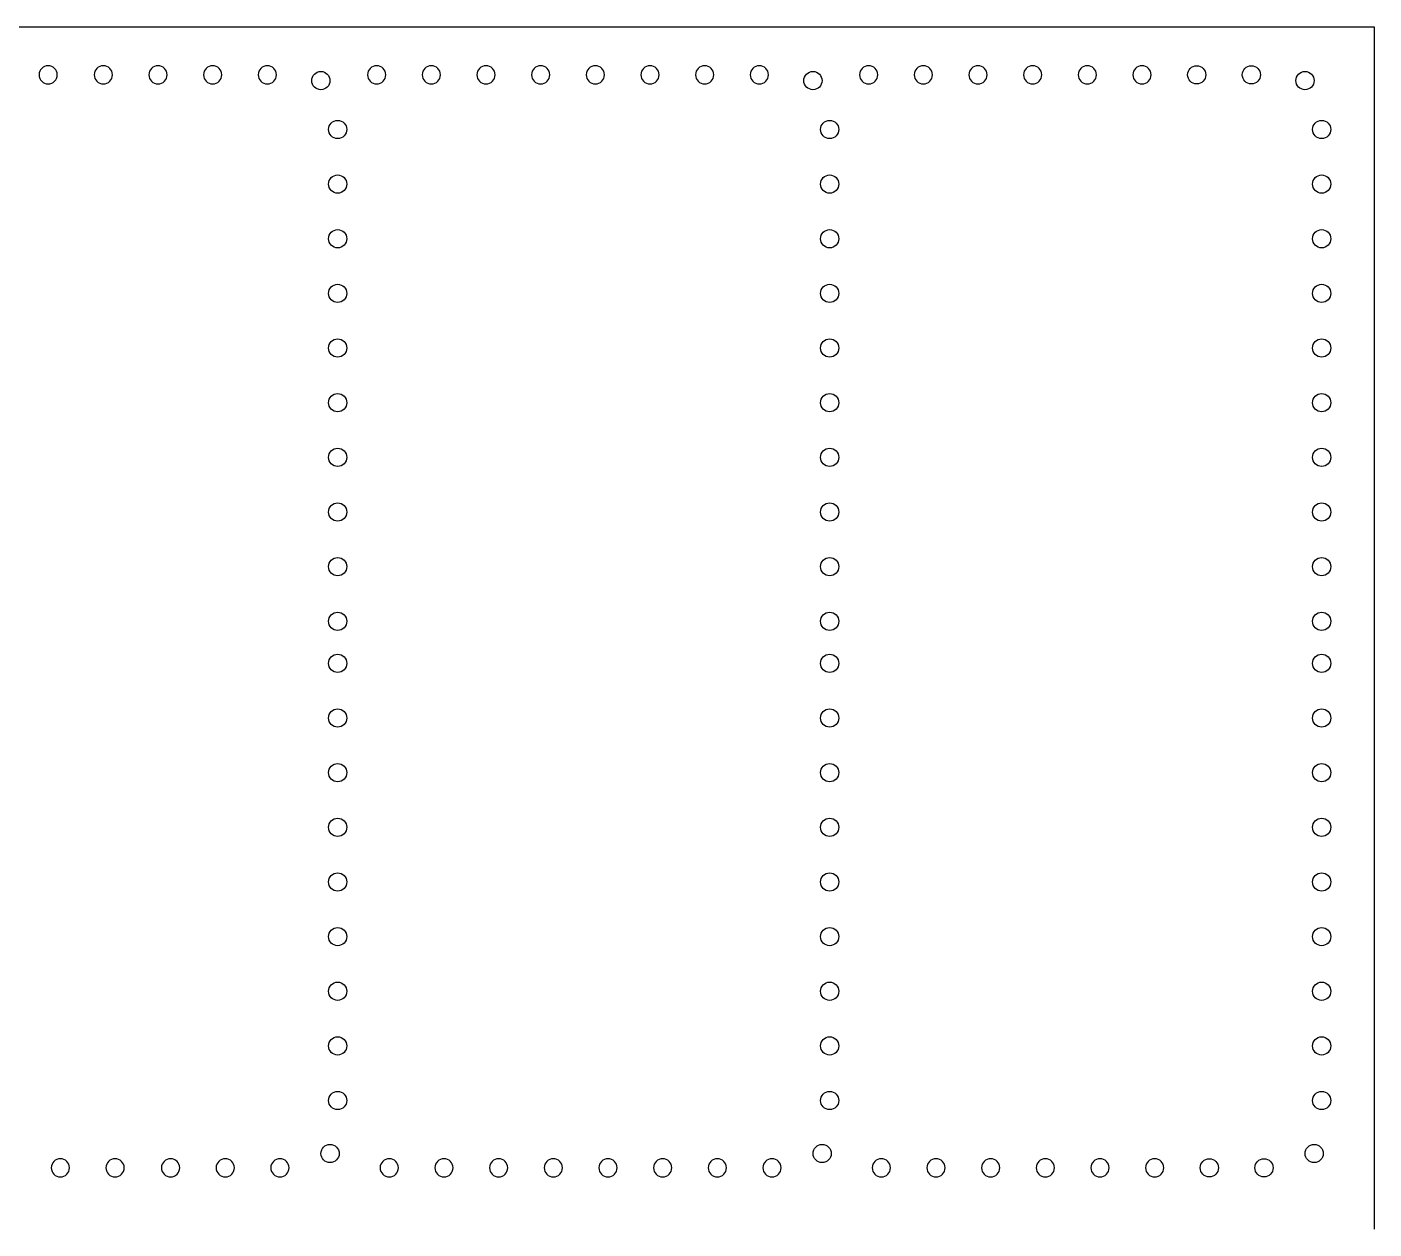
# Model space of a CAD drawing. Extents: x 112 to 502, y 72 to 270.
# Drawn here: x 428.1 to 502, y 204 to 270 of the extents above; entities that cross this region are included whole.
import ezdxf

# ---------------------------------------------------------------- set-up
doc = ezdxf.new("R2010")
doc.units = 0
doc.layers.add('braccio', color=7, linetype='CONTINUOUS')

msp = doc.modelspace()

# ---------------------------------------------------------------- linework, layer by layer
at = {"layer": 'braccio', "color": 5}
for p, q in [((112.035703, 270.033124), (502.035713, 270.033124)), ((502.035713, 270.033124), (502.035713, 204.033126))]:
    msp.add_line(p, q, dxfattribs=at)
at = {"layer": 'braccio', "color": 1}
for p, q in [((429.770088, 267.405107), (429.770088, 267.405107)), ((432.795567, 267.404754), (432.795567, 267.404754)), ((435.796097, 267.405107), (435.796097, 267.405107)), ((438.796458, 267.405107), (438.796458, 267.405107)), ((441.796763, 267.404754), (441.796763, 267.404754)), ((443.736137, 267.08796), (443.736137, 267.08796)), ((447.797795, 267.404754), (447.797795, 267.404754)), ((450.798128, 267.404754), (450.798128, 267.404754)), ((453.798658, 267.405107), (453.798658, 267.405107)), ((456.799019, 267.405107), (456.799019, 267.405107)), ((459.799323, 267.404754), (459.799323, 267.404754)), ((462.799853, 267.404754), (462.799853, 267.404754)), ((465.800355, 267.404754), (465.800355, 267.404754)), ((468.800716, 267.404754), (468.800716, 267.404754)), ((470.740091, 267.08796), (470.740091, 267.08796)), ((474.801551, 267.405107), (474.801551, 267.405107)), ((477.80194, 267.405107), (477.80194, 267.405107)), ((480.802244, 267.404754), (480.802244, 267.404754)), ((483.802746, 267.404754), (483.802746, 267.404754)), ((486.803277, 267.404754), (486.803277, 267.404754)), ((489.803609, 267.404754), (489.803609, 267.404754)), ((491.803972, 267.405107), (491.803972, 267.405107)), ((494.804333, 267.405107), (494.804333, 267.405107)), ((497.743875, 267.08796), (497.743875, 267.08796)), ((444.655617, 264.404591), (444.655617, 264.404591)), ((471.659571, 264.404591), (471.659571, 264.404591)), ((498.663355, 264.404591), (498.663355, 264.404591)), ((444.655617, 261.404075), (444.655617, 261.404075)), ((471.659571, 261.404075), (471.659571, 261.404075)), ((498.663355, 261.404075), (498.663355, 261.404075)), ((444.655617, 258.403736), (444.655617, 258.403736)), ((471.659571, 258.403736), (471.659571, 258.403736)), ((498.663355, 258.403736), (498.663355, 258.403736)), ((444.655617, 255.403254), (444.655617, 255.403254)), ((471.659571, 255.403254), (471.659571, 255.403254)), ((498.663355, 255.403254), (498.663355, 255.403254)), ((444.655617, 252.402916), (444.655617, 252.402916)), ((471.659571, 252.402916), (471.659571, 252.402916)), ((498.663355, 252.402916), (498.663355, 252.402916)), ((444.655617, 249.4024), (444.655617, 249.4024)), ((471.659571, 249.4024), (471.659571, 249.4024)), ((498.663355, 249.4024), (498.663355, 249.4024)), ((444.655617, 246.402059), (444.655617, 246.402059)), ((471.659571, 246.402059), (471.659571, 246.402059)), ((498.663355, 246.402059), (498.663355, 246.402059)), ((444.655617, 243.401579), (444.655617, 243.401579)), ((471.659571, 243.401579), (471.659571, 243.401579)), ((498.663355, 243.401579), (498.663355, 243.401579)), ((444.655617, 240.401241), (444.655617, 240.401241)), ((471.659571, 240.401241), (471.659571, 240.401241)), ((498.663355, 240.401241), (498.663355, 240.401241)), ((444.655617, 237.400725), (444.655617, 237.400725)), ((471.659571, 237.400725), (471.659571, 237.400725)), ((498.663355, 237.400725), (498.663355, 237.400725)), ((444.655617, 235.0925), (444.655617, 235.0925)), ((471.659571, 235.0925), (471.659571, 235.0925)), ((498.663355, 235.0925), (498.663355, 235.0925)), ((444.655617, 232.091843), (444.655617, 232.091843)), ((471.659571, 232.091843), (471.659571, 232.091843)), ((498.663355, 232.091843), (498.663355, 232.091843)), ((444.655617, 229.091504), (444.655617, 229.091504)), ((471.659571, 229.091504), (471.659571, 229.091504)), ((498.663355, 229.091504), (498.663355, 229.091504)), ((444.655617, 226.091163), (444.655617, 226.091163)), ((471.659571, 226.091163), (471.659571, 226.091163)), ((498.663355, 226.091163), (498.663355, 226.091163)), ((444.655617, 223.090825), (444.655617, 223.090825)), ((471.659571, 223.090825), (471.659571, 223.090825)), ((498.663355, 223.090825), (498.663355, 223.090825)), ((444.655617, 220.090168), (444.655617, 220.090168)), ((471.659571, 220.090168), (471.659571, 220.090168)), ((498.663355, 220.090168), (498.663355, 220.090168)), ((444.655617, 217.089826), (444.655617, 217.089826)), ((471.659571, 217.089826), (471.659571, 217.089826)), ((498.663355, 217.089826), (498.663355, 217.089826)), ((444.655617, 214.089488), (444.655617, 214.089488)), ((471.659571, 214.089488), (471.659571, 214.089488)), ((498.663355, 214.089488), (498.663355, 214.089488)), ((444.655617, 211.089147), (444.655617, 211.089147)), ((471.659571, 211.089147), (471.659571, 211.089147)), ((498.663355, 211.089147), (498.663355, 211.089147)), ((444.242924, 208.179755), (444.242924, 208.179755)), ((471.246877, 208.179755), (471.246877, 208.179755)), ((498.250633, 208.179755), (498.250633, 208.179755)), ((430.442539, 207.396693), (430.442539, 207.396693)), ((433.442844, 207.39634), (433.442844, 207.39634)), ((436.488417, 207.396693), (436.488417, 207.396693)), ((439.488806, 207.396693), (439.488806, 207.396693)), ((442.48911, 207.39634), (442.48911, 207.39634)), ((448.490001, 207.396693), (448.490001, 207.396693)), ((451.490278, 207.39634), (451.490278, 207.39634)), ((454.490808, 207.396693), (454.490808, 207.396693)), ((457.491169, 207.396693), (457.491169, 207.396693)), ((460.491473, 207.39634), (460.491473, 207.39634)), ((463.492003, 207.39634), (463.492003, 207.39634)), ((466.492505, 207.39634), (466.492505, 207.39634)), ((469.492866, 207.39634), (469.492866, 207.39634)), ((475.493701, 207.396693), (475.493701, 207.396693)), ((478.49409, 207.396693), (478.49409, 207.396693)), ((481.494394, 207.39634), (481.494394, 207.39634)), ((484.494896, 207.39634), (484.494896, 207.39634)), ((487.495427, 207.39634), (487.495427, 207.39634)), ((490.495759, 207.39634), (490.495759, 207.39634)), ((492.496122, 207.39634), (492.496122, 207.39634)), ((495.496427, 207.39634), (495.496427, 207.39634))]:
    msp.add_line(p, q, dxfattribs=at)
for points in [[(429.270188, 267.904993), (428.99361, 267.904993), (428.769949, 267.681332), (428.769949, 267.405107)], [(429.770088, 267.405107), (429.770088, 267.681332), (429.54606, 267.904993), (429.270188, 267.904993)], [(432.295695, 267.904993), (432.019117, 267.904993), (431.795456, 267.680979), (431.795456, 267.404754)], [(432.795567, 267.404754), (432.795567, 267.680979), (432.571567, 267.904993), (432.295695, 267.904993)], [(435.296197, 267.904993), (435.019619, 267.904993), (434.795958, 267.681332), (434.795958, 267.405107)], [(435.796097, 267.405107), (435.796097, 267.681332), (435.572069, 267.904993), (435.296197, 267.904993)], [(438.296586, 267.904993), (438.020347, 267.904993), (437.796347, 267.681332), (437.796347, 267.405107)], [(438.796458, 267.405107), (438.796458, 267.681332), (438.572797, 267.904993), (438.296586, 267.904993)], [(441.296891, 267.904993), (441.020652, 267.904993), (440.796652, 267.680979), (440.796652, 267.404754)], [(441.796763, 267.404754), (441.796763, 267.680979), (441.573102, 267.904993), (441.296891, 267.904993)], [(447.297556, 267.904993), (447.021345, 267.904993), (446.797684, 267.680979), (446.797684, 267.404754)], [(447.797795, 267.404754), (447.797795, 267.680979), (447.573795, 267.904993), (447.297556, 267.904993)], [(450.298256, 267.904993), (450.021678, 267.904993), (449.798017, 267.680979), (449.798017, 267.404754)], [(450.798128, 267.404754), (450.798128, 267.680979), (450.574128, 267.904993), (450.298256, 267.904993)], [(453.298758, 267.904993), (453.02218, 267.904993), (452.798519, 267.681332), (452.798519, 267.405107)], [(453.798658, 267.405107), (453.798658, 267.681332), (453.57463, 267.904993), (453.298758, 267.904993)], [(456.299147, 267.904993), (456.022908, 267.904993), (455.798908, 267.681332), (455.798908, 267.405107)], [(456.799019, 267.405107), (456.799019, 267.681332), (456.575358, 267.904993), (456.299147, 267.904993)], [(459.299451, 267.904993), (459.023212, 267.904993), (458.799212, 267.680979), (458.799212, 267.404754)], [(459.799323, 267.404754), (459.799323, 267.680979), (459.575662, 267.904993), (459.299451, 267.904993)], [(462.299953, 267.904993), (462.023375, 267.904993), (461.799714, 267.680979), (461.799714, 267.404754)], [(462.799853, 267.404754), (462.799853, 267.680979), (462.575825, 267.904993), (462.299953, 267.904993)], [(465.300116, 267.904993), (465.023906, 267.904993), (464.800244, 267.680979), (464.800244, 267.404754)], [(465.800355, 267.404754), (465.800355, 267.680979), (465.576356, 267.904993), (465.300116, 267.904993)], [(468.300816, 267.904993), (468.024605, 267.904993), (467.800577, 267.680979), (467.800577, 267.404754)], [(468.800716, 267.404754), (468.800716, 267.680979), (468.576688, 267.904993), (468.300816, 267.904993)], [(474.301679, 267.904993), (474.025101, 267.904993), (473.80144, 267.681332), (473.80144, 267.405107)], [(474.801551, 267.405107), (474.801551, 267.681332), (474.577551, 267.904993), (474.301679, 267.904993)], [(477.30204, 267.904993), (477.025829, 267.904993), (476.801801, 267.681332), (476.801801, 267.405107)], [(477.80194, 267.405107), (477.80194, 267.681332), (477.578279, 267.904993), (477.30204, 267.904993)], [(480.302344, 267.904993), (480.026133, 267.904993), (479.802105, 267.680979), (479.802105, 267.404754)], [(480.802244, 267.404754), (480.802244, 267.680979), (480.578583, 267.904993), (480.302344, 267.904993)], [(483.302874, 267.904993), (483.026297, 267.904993), (482.802636, 267.680979), (482.802636, 267.404754)], [(483.802746, 267.404754), (483.802746, 267.680979), (483.578747, 267.904993), (483.302874, 267.904993)], [(486.303038, 267.904993), (486.026799, 267.904993), (485.803138, 267.680979), (485.803138, 267.404754)], [(486.803277, 267.404754), (486.803277, 267.680979), (486.579249, 267.904993), (486.303038, 267.904993)], [(489.303737, 267.904993), (489.027498, 267.904993), (488.803498, 267.680979), (488.803498, 267.404754)], [(489.803609, 267.404754), (489.803609, 267.680979), (489.57961, 267.904993), (489.303737, 267.904993)], [(491.803972, 267.405107), (491.803972, 267.681332), (492.027633, 267.904993), (492.303844, 267.904993)], [(492.303844, 267.904993), (492.580083, 267.904993), (492.804083, 267.681332), (492.804083, 267.405107)], [(494.804333, 267.405107), (494.804333, 267.681332), (495.028361, 267.904993), (495.304233, 267.904993)], [(495.304233, 267.904993), (495.580811, 267.904993), (495.804472, 267.681332), (495.804472, 267.405107)], [(428.769949, 267.405107), (428.769949, 267.128882), (428.99361, 266.904868), (429.270188, 266.904868)], [(429.270188, 266.904868), (429.54606, 266.904868), (429.770088, 267.128882), (429.770088, 267.405107)], [(431.795456, 267.404754), (431.795456, 267.128882), (432.019117, 266.904868), (432.295695, 266.904868)], [(432.295695, 266.904868), (432.571567, 266.904868), (432.795567, 267.128882), (432.795567, 267.404754)], [(434.795958, 267.405107), (434.795958, 267.128882), (435.019619, 266.904868), (435.296197, 266.904868)], [(435.296197, 266.904868), (435.572069, 266.904868), (435.796097, 267.128882), (435.796097, 267.405107)], [(437.796347, 267.405107), (437.796347, 267.128882), (438.020347, 266.904868), (438.296586, 266.904868)], [(438.296586, 266.904868), (438.572797, 266.904868), (438.796458, 267.128882), (438.796458, 267.405107)], [(440.796652, 267.404754), (440.796652, 267.128882), (441.020652, 266.904868), (441.296891, 266.904868)], [(441.296891, 266.904868), (441.573102, 266.904868), (441.796763, 267.128882), (441.796763, 267.404754)], [(443.736137, 267.08796), (443.736137, 267.364185), (443.959798, 267.587846), (444.236038, 267.587846)], [(444.236038, 266.588074), (443.959798, 266.588074), (443.736137, 266.811735), (443.736137, 267.08796)], [(444.236038, 267.587846), (444.512248, 267.587846), (444.736276, 267.364185), (444.736276, 267.08796)], [(444.736276, 267.08796), (444.736276, 266.811735), (444.512248, 266.588074), (444.236038, 266.588074)], [(446.797684, 267.404754), (446.797684, 267.128882), (447.021345, 266.904868), (447.297556, 266.904868)], [(447.297556, 266.904868), (447.573795, 266.904868), (447.797795, 267.128882), (447.797795, 267.404754)], [(449.798017, 267.404754), (449.798017, 267.128882), (450.021678, 266.904868), (450.298256, 266.904868)], [(450.298256, 266.904868), (450.574128, 266.904868), (450.798128, 267.128882), (450.798128, 267.404754)], [(452.798519, 267.405107), (452.798519, 267.128882), (453.02218, 266.904868), (453.298758, 266.904868)], [(453.298758, 266.904868), (453.57463, 266.904868), (453.798658, 267.128882), (453.798658, 267.405107)], [(455.798908, 267.405107), (455.798908, 267.128882), (456.022908, 266.904868), (456.299147, 266.904868)], [(456.299147, 266.904868), (456.575358, 266.904868), (456.799019, 267.128882), (456.799019, 267.405107)], [(458.799212, 267.404754), (458.799212, 267.128882), (459.023212, 266.904868), (459.299451, 266.904868)], [(459.299451, 266.904868), (459.575662, 266.904868), (459.799323, 267.128882), (459.799323, 267.404754)], [(461.799714, 267.404754), (461.799714, 267.128882), (462.023375, 266.904868), (462.299953, 266.904868)], [(462.299953, 266.904868), (462.575825, 266.904868), (462.799853, 267.128882), (462.799853, 267.404754)], [(464.800244, 267.404754), (464.800244, 267.128882), (465.023906, 266.904868), (465.300116, 266.904868)], [(465.300116, 266.904868), (465.576356, 266.904868), (465.800355, 267.128882), (465.800355, 267.404754)], [(467.800577, 267.404754), (467.800577, 267.128882), (468.024605, 266.904868), (468.300816, 266.904868)], [(468.300816, 266.904868), (468.576688, 266.904868), (468.800716, 267.128882), (468.800716, 267.404754)], [(470.740091, 267.08796), (470.740091, 267.364185), (470.963752, 267.587846), (471.239991, 267.587846)], [(471.239991, 266.588074), (470.963752, 266.588074), (470.740091, 266.811735), (470.740091, 267.08796)], [(471.239991, 267.587846), (471.516202, 267.587846), (471.74023, 267.364185), (471.74023, 267.08796)], [(471.74023, 267.08796), (471.74023, 266.811735), (471.516202, 266.588074), (471.239991, 266.588074)], [(473.80144, 267.405107), (473.80144, 267.128882), (474.025101, 266.904868), (474.301679, 266.904868)], [(474.301679, 266.904868), (474.577551, 266.904868), (474.801551, 267.128882), (474.801551, 267.405107)], [(476.801801, 267.405107), (476.801801, 267.128882), (477.025829, 266.904868), (477.30204, 266.904868)], [(477.30204, 266.904868), (477.578279, 266.904868), (477.80194, 267.128882), (477.80194, 267.405107)], [(479.802105, 267.404754), (479.802105, 267.128882), (480.026133, 266.904868), (480.302344, 266.904868)], [(480.302344, 266.904868), (480.578583, 266.904868), (480.802244, 267.128882), (480.802244, 267.404754)], [(482.802636, 267.404754), (482.802636, 267.128882), (483.026297, 266.904868), (483.302874, 266.904868)], [(483.302874, 266.904868), (483.578747, 266.904868), (483.802746, 267.128882), (483.802746, 267.404754)], [(485.803138, 267.404754), (485.803138, 267.128882), (486.026799, 266.904868), (486.303038, 266.904868)], [(486.303038, 266.904868), (486.579249, 266.904868), (486.803277, 267.128882), (486.803277, 267.404754)], [(488.803498, 267.404754), (488.803498, 267.128882), (489.027498, 266.904868), (489.303737, 266.904868)], [(489.303737, 266.904868), (489.57961, 266.904868), (489.803609, 267.128882), (489.803609, 267.404754)], [(492.303844, 266.904868), (492.027633, 266.904868), (491.803972, 267.128882), (491.803972, 267.405107)], [(492.804083, 267.405107), (492.804083, 267.128882), (492.580083, 266.904868), (492.303844, 266.904868)], [(495.304233, 266.904868), (495.028361, 266.904868), (494.804333, 267.128882), (494.804333, 267.405107)], [(495.804472, 267.405107), (495.804472, 267.128882), (495.580811, 266.904868), (495.304233, 266.904868)], [(497.743875, 267.08796), (497.743875, 267.364185), (497.967536, 267.587846), (498.243747, 267.587846)], [(498.243747, 266.588074), (497.967536, 266.588074), (497.743875, 266.811735), (497.743875, 267.08796)], [(498.243747, 267.587846), (498.519986, 267.587846), (498.743986, 267.364185), (498.743986, 267.08796)], [(498.743986, 267.08796), (498.743986, 266.811735), (498.519986, 266.588074), (498.243747, 266.588074)], [(444.655617, 264.404591), (444.655617, 264.680816), (444.879645, 264.904477), (445.155518, 264.904477)], [(445.155518, 264.904477), (445.431728, 264.904477), (445.655756, 264.680816), (445.655756, 264.404591)], [(471.659571, 264.404591), (471.659571, 264.680816), (471.883599, 264.904477), (472.159471, 264.904477)], [(472.159471, 264.904477), (472.435682, 264.904477), (472.65971, 264.680816), (472.65971, 264.404591)], [(498.663355, 264.404591), (498.663355, 264.680816), (498.887355, 264.904477), (499.163227, 264.904477)], [(499.163227, 264.904477), (499.439466, 264.904477), (499.663466, 264.680816), (499.663466, 264.404591)], [(445.155518, 263.904705), (444.879645, 263.904705), (444.655617, 264.128366), (444.655617, 264.404591)], [(445.655756, 264.404591), (445.655756, 264.128366), (445.431728, 263.904705), (445.155518, 263.904705)], [(472.159471, 263.904705), (471.883599, 263.904705), (471.659571, 264.128366), (471.659571, 264.404591)], [(472.65971, 264.404591), (472.65971, 264.128366), (472.435682, 263.904705), (472.159471, 263.904705)], [(499.163227, 263.904705), (498.887355, 263.904705), (498.663355, 264.128366), (498.663355, 264.404591)], [(499.663466, 264.404591), (499.663466, 264.128366), (499.439466, 263.904705), (499.163227, 263.904705)], [(444.655617, 261.404075), (444.655617, 261.6803), (444.879645, 261.904314), (445.155518, 261.904314)], [(445.155518, 261.904314), (445.431728, 261.904314), (445.655756, 261.6803), (445.655756, 261.404075)], [(471.659571, 261.404075), (471.659571, 261.6803), (471.883599, 261.904314), (472.159471, 261.904314)], [(472.159471, 261.904314), (472.435682, 261.904314), (472.65971, 261.6803), (472.65971, 261.404075)], [(498.663355, 261.404075), (498.663355, 261.6803), (498.887355, 261.904314), (499.163227, 261.904314)], [(499.163227, 261.904314), (499.439466, 261.904314), (499.663466, 261.6803), (499.663466, 261.404075)], [(445.155518, 260.904189), (444.879645, 260.904189), (444.655617, 261.12785), (444.655617, 261.404075)], [(445.655756, 261.404075), (445.655756, 261.12785), (445.431728, 260.904189), (445.155518, 260.904189)], [(472.159471, 260.904189), (471.883599, 260.904189), (471.659571, 261.12785), (471.659571, 261.404075)], [(472.65971, 261.404075), (472.65971, 261.12785), (472.435682, 260.904189), (472.159471, 260.904189)], [(499.163227, 260.904189), (498.887355, 260.904189), (498.663355, 261.12785), (498.663355, 261.404075)], [(499.663466, 261.404075), (499.663466, 261.12785), (499.439466, 260.904189), (499.163227, 260.904189)], [(444.655617, 258.403736), (444.655617, 258.679961), (444.879645, 258.903623), (445.155518, 258.903623)], [(445.155518, 258.903623), (445.431728, 258.903623), (445.655756, 258.679961), (445.655756, 258.403736)], [(471.659571, 258.403736), (471.659571, 258.679961), (471.883599, 258.903623), (472.159471, 258.903623)], [(472.159471, 258.903623), (472.435682, 258.903623), (472.65971, 258.679961), (472.65971, 258.403736)], [(498.663355, 258.403736), (498.663355, 258.679961), (498.887355, 258.903623), (499.163227, 258.903623)], [(499.163227, 258.903623), (499.439466, 258.903623), (499.663466, 258.679961), (499.663466, 258.403736)], [(445.155518, 257.90385), (444.879645, 257.90385), (444.655617, 258.127511), (444.655617, 258.403736)], [(445.655756, 258.403736), (445.655756, 258.127511), (445.431728, 257.90385), (445.155518, 257.90385)], [(472.159471, 257.90385), (471.883599, 257.90385), (471.659571, 258.127511), (471.659571, 258.403736)], [(472.65971, 258.403736), (472.65971, 258.127511), (472.435682, 257.90385), (472.159471, 257.90385)], [(499.163227, 257.90385), (498.887355, 257.90385), (498.663355, 258.127511), (498.663355, 258.403736)], [(499.663466, 258.403736), (499.663466, 258.127511), (499.439466, 257.90385), (499.163227, 257.90385)], [(444.655617, 255.403254), (444.655617, 255.679479), (444.879645, 255.90314), (445.155518, 255.90314)], [(445.155518, 255.90314), (445.431728, 255.90314), (445.655756, 255.679479), (445.655756, 255.403254)], [(471.659571, 255.403254), (471.659571, 255.679479), (471.883599, 255.90314), (472.159471, 255.90314)], [(472.159471, 255.90314), (472.435682, 255.90314), (472.65971, 255.679479), (472.65971, 255.403254)], [(498.663355, 255.403254), (498.663355, 255.679479), (498.887355, 255.90314), (499.163227, 255.90314)], [(499.163227, 255.90314), (499.439466, 255.90314), (499.663466, 255.679479), (499.663466, 255.403254)], [(445.155518, 254.903368), (444.879645, 254.903368), (444.655617, 255.127029), (444.655617, 255.403254)], [(445.655756, 255.403254), (445.655756, 255.127029), (445.431728, 254.903368), (445.155518, 254.903368)], [(472.159471, 254.903368), (471.883599, 254.903368), (471.659571, 255.127029), (471.659571, 255.403254)], [(472.65971, 255.403254), (472.65971, 255.127029), (472.435682, 254.903368), (472.159471, 254.903368)], [(499.163227, 254.903368), (498.887355, 254.903368), (498.663355, 255.127029), (498.663355, 255.403254)], [(499.663466, 255.403254), (499.663466, 255.127029), (499.439466, 254.903368), (499.163227, 254.903368)], [(444.655617, 252.402916), (444.655617, 252.679141), (444.879645, 252.902802), (445.155518, 252.902802)], [(445.155518, 252.902802), (445.431728, 252.902802), (445.655756, 252.679141), (445.655756, 252.402916)], [(471.659571, 252.402916), (471.659571, 252.679141), (471.883599, 252.902802), (472.159471, 252.902802)], [(472.159471, 252.902802), (472.435682, 252.902802), (472.65971, 252.679141), (472.65971, 252.402916)], [(498.663355, 252.402916), (498.663355, 252.679141), (498.887355, 252.902802), (499.163227, 252.902802)], [(499.163227, 252.902802), (499.439466, 252.902802), (499.663466, 252.679141), (499.663466, 252.402916)], [(445.155518, 251.90303), (444.879645, 251.90303), (444.655617, 252.126691), (444.655617, 252.402916)], [(445.655756, 252.402916), (445.655756, 252.126691), (445.431728, 251.90303), (445.155518, 251.90303)], [(472.159471, 251.90303), (471.883599, 251.90303), (471.659571, 252.126691), (471.659571, 252.402916)], [(472.65971, 252.402916), (472.65971, 252.126691), (472.435682, 251.90303), (472.159471, 251.90303)], [(499.163227, 251.90303), (498.887355, 251.90303), (498.663355, 252.126691), (498.663355, 252.402916)], [(499.663466, 252.402916), (499.663466, 252.126691), (499.439466, 251.90303), (499.163227, 251.90303)], [(444.655617, 249.4024), (444.655617, 249.678625), (444.879645, 249.902286), (445.155518, 249.902286)], [(445.155518, 249.902286), (445.431728, 249.902286), (445.655756, 249.678625), (445.655756, 249.4024)], [(471.659571, 249.4024), (471.659571, 249.678625), (471.883599, 249.902286), (472.159471, 249.902286)], [(472.159471, 249.902286), (472.435682, 249.902286), (472.65971, 249.678625), (472.65971, 249.4024)], [(498.663355, 249.4024), (498.663355, 249.678625), (498.887355, 249.902286), (499.163227, 249.902286)], [(499.163227, 249.902286), (499.439466, 249.902286), (499.663466, 249.678625), (499.663466, 249.4024)], [(445.155518, 248.902514), (444.879645, 248.902514), (444.655617, 249.126175), (444.655617, 249.4024)], [(445.655756, 249.4024), (445.655756, 249.126175), (445.431728, 248.902514), (445.155518, 248.902514)], [(472.159471, 248.902514), (471.883599, 248.902514), (471.659571, 249.126175), (471.659571, 249.4024)], [(472.65971, 249.4024), (472.65971, 249.126175), (472.435682, 248.902514), (472.159471, 248.902514)], [(499.163227, 248.902514), (498.887355, 248.902514), (498.663355, 249.126175), (498.663355, 249.4024)], [(499.663466, 249.4024), (499.663466, 249.126175), (499.439466, 248.902514), (499.163227, 248.902514)], [(444.655617, 246.402059), (444.655617, 246.678284), (444.879645, 246.901945), (445.155518, 246.901945)], [(445.155518, 245.902173), (444.879645, 245.902173), (444.655617, 246.125834), (444.655617, 246.402059)], [(445.155518, 246.901945), (445.431728, 246.901945), (445.655756, 246.678284), (445.655756, 246.402059)], [(445.655756, 246.402059), (445.655756, 246.125834), (445.431728, 245.902173), (445.155518, 245.902173)], [(471.659571, 246.402059), (471.659571, 246.678284), (471.883599, 246.901945), (472.159471, 246.901945)], [(472.159471, 245.902173), (471.883599, 245.902173), (471.659571, 246.125834), (471.659571, 246.402059)], [(472.159471, 246.901945), (472.435682, 246.901945), (472.65971, 246.678284), (472.65971, 246.402059)], [(472.65971, 246.402059), (472.65971, 246.125834), (472.435682, 245.902173), (472.159471, 245.902173)], [(498.663355, 246.402059), (498.663355, 246.678284), (498.887355, 246.901945), (499.163227, 246.901945)], [(499.163227, 245.902173), (498.887355, 245.902173), (498.663355, 246.125834), (498.663355, 246.402059)], [(499.163227, 246.901945), (499.439466, 246.901945), (499.663466, 246.678284), (499.663466, 246.402059)], [(499.663466, 246.402059), (499.663466, 246.125834), (499.439466, 245.902173), (499.163227, 245.902173)], [(444.655617, 243.401579), (444.655617, 243.677804), (444.879645, 243.901465), (445.155518, 243.901465)], [(445.155518, 242.901693), (444.879645, 242.901693), (444.655617, 243.125354), (444.655617, 243.401579)], [(445.155518, 243.901465), (445.431728, 243.901465), (445.655756, 243.677804), (445.655756, 243.401579)], [(445.655756, 243.401579), (445.655756, 243.125354), (445.431728, 242.901693), (445.155518, 242.901693)], [(471.659571, 243.401579), (471.659571, 243.677804), (471.883599, 243.901465), (472.159471, 243.901465)], [(472.159471, 242.901693), (471.883599, 242.901693), (471.659571, 243.125354), (471.659571, 243.401579)], [(472.159471, 243.901465), (472.435682, 243.901465), (472.65971, 243.677804), (472.65971, 243.401579)], [(472.65971, 243.401579), (472.65971, 243.125354), (472.435682, 242.901693), (472.159471, 242.901693)], [(498.663355, 243.401579), (498.663355, 243.677804), (498.887355, 243.901465), (499.163227, 243.901465)], [(499.163227, 242.901693), (498.887355, 242.901693), (498.663355, 243.125354), (498.663355, 243.401579)], [(499.163227, 243.901465), (499.439466, 243.901465), (499.663466, 243.677804), (499.663466, 243.401579)], [(499.663466, 243.401579), (499.663466, 243.125354), (499.439466, 242.901693), (499.163227, 242.901693)], [(444.655617, 240.401241), (444.655617, 240.677466), (444.879645, 240.901127), (445.155518, 240.901127)], [(445.155518, 239.901002), (444.879645, 239.901002), (444.655617, 240.125016), (444.655617, 240.401241)], [(445.155518, 240.901127), (445.431728, 240.901127), (445.655756, 240.677466), (445.655756, 240.401241)], [(445.655756, 240.401241), (445.655756, 240.125016), (445.431728, 239.901002), (445.155518, 239.901002)], [(471.659571, 240.401241), (471.659571, 240.677466), (471.883599, 240.901127), (472.159471, 240.901127)], [(472.159471, 239.901002), (471.883599, 239.901002), (471.659571, 240.125016), (471.659571, 240.401241)], [(472.159471, 240.901127), (472.435682, 240.901127), (472.65971, 240.677466), (472.65971, 240.401241)], [(472.65971, 240.401241), (472.65971, 240.125016), (472.435682, 239.901002), (472.159471, 239.901002)], [(498.663355, 240.401241), (498.663355, 240.677466), (498.887355, 240.901127), (499.163227, 240.901127)], [(499.163227, 239.901002), (498.887355, 239.901002), (498.663355, 240.125016), (498.663355, 240.401241)], [(499.163227, 240.901127), (499.439466, 240.901127), (499.663466, 240.677466), (499.663466, 240.401241)], [(499.663466, 240.401241), (499.663466, 240.125016), (499.439466, 239.901002), (499.163227, 239.901002)], [(444.655617, 237.400725), (444.655617, 237.67695), (444.879645, 237.900611), (445.155518, 237.900611)], [(445.155518, 236.900486), (444.879645, 236.900486), (444.655617, 237.1245), (444.655617, 237.400725)], [(445.155518, 237.900611), (445.431728, 237.900611), (445.655756, 237.67695), (445.655756, 237.400725)], [(445.655756, 237.400725), (445.655756, 237.1245), (445.431728, 236.900486), (445.155518, 236.900486)], [(471.659571, 237.400725), (471.659571, 237.67695), (471.883599, 237.900611), (472.159471, 237.900611)], [(472.159471, 236.900486), (471.883599, 236.900486), (471.659571, 237.1245), (471.659571, 237.400725)], [(472.159471, 237.900611), (472.435682, 237.900611), (472.65971, 237.67695), (472.65971, 237.400725)], [(472.65971, 237.400725), (472.65971, 237.1245), (472.435682, 236.900486), (472.159471, 236.900486)], [(498.663355, 237.400725), (498.663355, 237.67695), (498.887355, 237.900611), (499.163227, 237.900611)], [(499.163227, 236.900486), (498.887355, 236.900486), (498.663355, 237.1245), (498.663355, 237.400725)], [(499.163227, 237.900611), (499.439466, 237.900611), (499.663466, 237.67695), (499.663466, 237.400725)], [(499.663466, 237.400725), (499.663466, 237.1245), (499.439466, 236.900486), (499.163227, 236.900486)], [(444.655617, 235.0925), (444.655617, 235.368372), (444.879645, 235.592386), (445.155518, 235.592386)], [(445.155518, 235.592386), (445.431728, 235.592386), (445.655756, 235.368372), (445.655756, 235.0925)], [(471.659571, 235.0925), (471.659571, 235.368372), (471.883599, 235.592386), (472.159471, 235.592386)], [(472.159471, 235.592386), (472.435682, 235.592386), (472.65971, 235.368372), (472.65971, 235.0925)], [(498.663355, 235.0925), (498.663355, 235.368372), (498.887355, 235.592386), (499.163227, 235.592386)], [(499.163227, 235.592386), (499.439466, 235.592386), (499.663466, 235.368372), (499.663466, 235.0925)], [(445.155518, 234.592261), (444.879645, 234.592261), (444.655617, 234.816275), (444.655617, 235.0925)], [(445.655756, 235.0925), (445.655756, 234.816275), (445.431728, 234.592261), (445.155518, 234.592261)], [(472.159471, 234.592261), (471.883599, 234.592261), (471.659571, 234.816275), (471.659571, 235.0925)], [(472.65971, 235.0925), (472.65971, 234.816275), (472.435682, 234.592261), (472.159471, 234.592261)], [(499.163227, 234.592261), (498.887355, 234.592261), (498.663355, 234.816275), (498.663355, 235.0925)], [(499.663466, 235.0925), (499.663466, 234.816275), (499.439466, 234.592261), (499.163227, 234.592261)], [(444.655617, 232.091843), (444.655617, 232.368068), (444.879645, 232.592081), (445.155518, 232.592081)], [(445.155518, 232.592081), (445.431728, 232.592081), (445.655756, 232.368068), (445.655756, 232.091843)], [(471.659571, 232.091843), (471.659571, 232.368068), (471.883599, 232.592081), (472.159471, 232.592081)], [(472.159471, 232.592081), (472.435682, 232.592081), (472.65971, 232.368068), (472.65971, 232.091843)], [(498.663355, 232.091843), (498.663355, 232.368068), (498.887355, 232.592081), (499.163227, 232.592081)], [(499.163227, 232.592081), (499.439466, 232.592081), (499.663466, 232.368068), (499.663466, 232.091843)], [(445.155518, 231.591956), (444.879645, 231.591956), (444.655617, 231.81597), (444.655617, 232.091843)], [(445.655756, 232.091843), (445.655756, 231.81597), (445.431728, 231.591956), (445.155518, 231.591956)], [(472.159471, 231.591956), (471.883599, 231.591956), (471.659571, 231.81597), (471.659571, 232.091843)], [(472.65971, 232.091843), (472.65971, 231.81597), (472.435682, 231.591956), (472.159471, 231.591956)], [(499.163227, 231.591956), (498.887355, 231.591956), (498.663355, 231.81597), (498.663355, 232.091843)], [(499.663466, 232.091843), (499.663466, 231.81597), (499.439466, 231.591956), (499.163227, 231.591956)], [(444.655617, 229.091504), (444.655617, 229.367729), (444.879645, 229.591743), (445.155518, 229.591743)], [(445.155518, 229.591743), (445.431728, 229.591743), (445.655756, 229.367729), (445.655756, 229.091504)], [(471.659571, 229.091504), (471.659571, 229.367729), (471.883599, 229.591743), (472.159471, 229.591743)], [(472.159471, 229.591743), (472.435682, 229.591743), (472.65971, 229.367729), (472.65971, 229.091504)], [(498.663355, 229.091504), (498.663355, 229.367729), (498.887355, 229.591743), (499.163227, 229.591743)], [(499.163227, 229.591743), (499.439466, 229.591743), (499.663466, 229.367729), (499.663466, 229.091504)], [(445.155518, 228.591618), (444.879645, 228.591618), (444.655617, 228.815632), (444.655617, 229.091504)], [(445.655756, 229.091504), (445.655756, 228.815632), (445.431728, 228.591618), (445.155518, 228.591618)], [(472.159471, 228.591618), (471.883599, 228.591618), (471.659571, 228.815632), (471.659571, 229.091504)], [(472.65971, 229.091504), (472.65971, 228.815632), (472.435682, 228.591618), (472.159471, 228.591618)], [(499.163227, 228.591618), (498.887355, 228.591618), (498.663355, 228.815632), (498.663355, 229.091504)], [(499.663466, 229.091504), (499.663466, 228.815632), (499.439466, 228.591618), (499.163227, 228.591618)], [(444.655617, 226.091163), (444.655617, 226.367388), (444.879645, 226.591049), (445.155518, 226.591049)], [(445.155518, 226.591049), (445.431728, 226.591049), (445.655756, 226.367388), (445.655756, 226.091163)], [(471.659571, 226.091163), (471.659571, 226.367388), (471.883599, 226.591049), (472.159471, 226.591049)], [(472.159471, 226.591049), (472.435682, 226.591049), (472.65971, 226.367388), (472.65971, 226.091163)], [(498.663355, 226.091163), (498.663355, 226.367388), (498.887355, 226.591049), (499.163227, 226.591049)], [(499.163227, 226.591049), (499.439466, 226.591049), (499.663466, 226.367388), (499.663466, 226.091163)], [(445.155518, 225.590924), (444.879645, 225.590924), (444.655617, 225.814938), (444.655617, 226.091163)], [(445.655756, 226.091163), (445.655756, 225.814938), (445.431728, 225.590924), (445.155518, 225.590924)], [(472.159471, 225.590924), (471.883599, 225.590924), (471.659571, 225.814938), (471.659571, 226.091163)], [(472.65971, 226.091163), (472.65971, 225.814938), (472.435682, 225.590924), (472.159471, 225.590924)], [(499.163227, 225.590924), (498.887355, 225.590924), (498.663355, 225.814938), (498.663355, 226.091163)], [(499.663466, 226.091163), (499.663466, 225.814938), (499.439466, 225.590924), (499.163227, 225.590924)], [(444.655617, 223.090825), (444.655617, 223.366697), (444.879645, 223.590711), (445.155518, 223.590711)], [(445.155518, 223.590711), (445.431728, 223.590711), (445.655756, 223.366697), (445.655756, 223.090825)], [(471.659571, 223.090825), (471.659571, 223.366697), (471.883599, 223.590711), (472.159471, 223.590711)], [(472.159471, 223.590711), (472.435682, 223.590711), (472.65971, 223.366697), (472.65971, 223.090825)], [(498.663355, 223.090825), (498.663355, 223.366697), (498.887355, 223.590711), (499.163227, 223.590711)], [(499.163227, 223.590711), (499.439466, 223.590711), (499.663466, 223.366697), (499.663466, 223.090825)], [(445.155518, 222.590586), (444.879645, 222.590586), (444.655617, 222.8146), (444.655617, 223.090825)], [(445.655756, 223.090825), (445.655756, 222.8146), (445.431728, 222.590586), (445.155518, 222.590586)], [(472.159471, 222.590586), (471.883599, 222.590586), (471.659571, 222.8146), (471.659571, 223.090825)], [(472.65971, 223.090825), (472.65971, 222.8146), (472.435682, 222.590586), (472.159471, 222.590586)], [(499.163227, 222.590586), (498.887355, 222.590586), (498.663355, 222.8146), (498.663355, 223.090825)], [(499.663466, 223.090825), (499.663466, 222.8146), (499.439466, 222.590586), (499.163227, 222.590586)], [(444.655617, 220.090168), (444.655617, 220.366393), (444.879645, 220.590406), (445.155518, 220.590406)], [(445.155518, 220.590406), (445.431728, 220.590406), (445.655756, 220.366393), (445.655756, 220.090168)], [(471.659571, 220.090168), (471.659571, 220.366393), (471.883599, 220.590406), (472.159471, 220.590406)], [(472.159471, 220.590406), (472.435682, 220.590406), (472.65971, 220.366393), (472.65971, 220.090168)], [(498.663355, 220.090168), (498.663355, 220.366393), (498.887355, 220.590406), (499.163227, 220.590406)], [(499.163227, 220.590406), (499.439466, 220.590406), (499.663466, 220.366393), (499.663466, 220.090168)], [(445.155518, 219.590281), (444.879645, 219.590281), (444.655617, 219.814295), (444.655617, 220.090168)], [(445.655756, 220.090168), (445.655756, 219.814295), (445.431728, 219.590281), (445.155518, 219.590281)], [(472.159471, 219.590281), (471.883599, 219.590281), (471.659571, 219.814295), (471.659571, 220.090168)], [(472.65971, 220.090168), (472.65971, 219.814295), (472.435682, 219.590281), (472.159471, 219.590281)], [(499.163227, 219.590281), (498.887355, 219.590281), (498.663355, 219.814295), (498.663355, 220.090168)], [(499.663466, 220.090168), (499.663466, 219.814295), (499.439466, 219.590281), (499.163227, 219.590281)], [(444.655617, 217.089826), (444.655617, 217.366051), (444.879645, 217.590065), (445.155518, 217.590065)], [(445.155518, 217.590065), (445.431728, 217.590065), (445.655756, 217.366051), (445.655756, 217.089826)], [(471.659571, 217.089826), (471.659571, 217.366051), (471.883599, 217.590065), (472.159471, 217.590065)], [(472.159471, 217.590065), (472.435682, 217.590065), (472.65971, 217.366051), (472.65971, 217.089826)], [(498.663355, 217.089826), (498.663355, 217.366051), (498.887355, 217.590065), (499.163227, 217.590065)], [(499.163227, 217.590065), (499.439466, 217.590065), (499.663466, 217.366051), (499.663466, 217.089826)], [(445.155518, 216.58994), (444.879645, 216.58994), (444.655617, 216.813601), (444.655617, 217.089826)], [(445.655756, 217.089826), (445.655756, 216.813601), (445.431728, 216.58994), (445.155518, 216.58994)], [(472.159471, 216.58994), (471.883599, 216.58994), (471.659571, 216.813601), (471.659571, 217.089826)], [(472.65971, 217.089826), (472.65971, 216.813601), (472.435682, 216.58994), (472.159471, 216.58994)], [(499.163227, 216.58994), (498.887355, 216.58994), (498.663355, 216.813601), (498.663355, 217.089826)], [(499.663466, 217.089826), (499.663466, 216.813601), (499.439466, 216.58994), (499.163227, 216.58994)], [(444.655617, 214.089488), (444.655617, 214.36536), (444.879645, 214.589374), (445.155518, 214.589374)], [(445.155518, 214.589374), (445.431728, 214.589374), (445.655756, 214.36536), (445.655756, 214.089488)], [(471.659571, 214.089488), (471.659571, 214.36536), (471.883599, 214.589374), (472.159471, 214.589374)], [(472.159471, 214.589374), (472.435682, 214.589374), (472.65971, 214.36536), (472.65971, 214.089488)], [(498.663355, 214.089488), (498.663355, 214.36536), (498.887355, 214.589374), (499.163227, 214.589374)], [(499.163227, 214.589374), (499.439466, 214.589374), (499.663466, 214.36536), (499.663466, 214.089488)], [(445.155518, 213.589249), (444.879645, 213.589249), (444.655617, 213.813263), (444.655617, 214.089488)], [(445.655756, 214.089488), (445.655756, 213.813263), (445.431728, 213.589249), (445.155518, 213.589249)], [(472.159471, 213.589249), (471.883599, 213.589249), (471.659571, 213.813263), (471.659571, 214.089488)], [(472.65971, 214.089488), (472.65971, 213.813263), (472.435682, 213.589249), (472.159471, 213.589249)], [(499.163227, 213.589249), (498.887355, 213.589249), (498.663355, 213.813263), (498.663355, 214.089488)], [(499.663466, 214.089488), (499.663466, 213.813263), (499.439466, 213.589249), (499.163227, 213.589249)], [(444.655617, 211.089147), (444.655617, 211.365019), (444.879645, 211.589033), (445.155518, 211.589033)], [(445.155518, 211.589033), (445.431728, 211.589033), (445.655756, 211.365019), (445.655756, 211.089147)], [(471.659571, 211.089147), (471.659571, 211.365019), (471.883599, 211.589033), (472.159471, 211.589033)], [(472.159471, 211.589033), (472.435682, 211.589033), (472.65971, 211.365019), (472.65971, 211.089147)], [(498.663355, 211.089147), (498.663355, 211.365019), (498.887355, 211.589033), (499.163227, 211.589033)], [(499.163227, 211.589033), (499.439466, 211.589033), (499.663466, 211.365019), (499.663466, 211.089147)], [(445.155518, 210.588908), (444.879645, 210.588908), (444.655617, 210.812922), (444.655617, 211.089147)], [(445.655756, 211.089147), (445.655756, 210.812922), (445.431728, 210.588908), (445.155518, 210.588908)], [(472.159471, 210.588908), (471.883599, 210.588908), (471.659571, 210.812922), (471.659571, 211.089147)], [(472.65971, 211.089147), (472.65971, 210.812922), (472.435682, 210.588908), (472.159471, 210.588908)], [(499.163227, 210.588908), (498.887355, 210.588908), (498.663355, 210.812922), (498.663355, 211.089147)], [(499.663466, 211.089147), (499.663466, 210.812922), (499.439466, 210.588908), (499.163227, 210.588908)], [(444.242924, 208.179755), (444.242924, 208.45598), (444.466924, 208.679994), (444.742796, 208.679994)], [(444.742796, 208.679994), (445.019035, 208.679994), (445.243035, 208.45598), (445.243035, 208.179755)], [(471.246877, 208.179755), (471.246877, 208.45598), (471.470877, 208.679994), (471.746749, 208.679994)], [(471.746749, 208.679994), (472.022988, 208.679994), (472.246988, 208.45598), (472.246988, 208.179755)], [(498.250633, 208.179755), (498.250633, 208.45598), (498.474633, 208.679994), (498.750505, 208.679994)], [(498.750505, 208.679994), (499.026744, 208.679994), (499.250744, 208.45598), (499.250744, 208.179755)], [(429.942639, 207.896579), (429.666428, 207.896579), (429.4424, 207.672918), (429.4424, 207.396693)], [(430.442539, 207.396693), (430.442539, 207.672918), (430.218878, 207.896579), (429.942639, 207.896579)], [(432.942944, 207.896579), (432.666733, 207.896579), (432.442705, 207.672565), (432.442705, 207.39634)], [(433.442844, 207.39634), (433.442844, 207.672565), (433.219183, 207.896579), (432.942944, 207.896579)], [(435.988545, 207.896579), (435.711967, 207.896579), (435.488306, 207.672918), (435.488306, 207.396693)], [(436.488417, 207.396693), (436.488417, 207.672918), (436.264417, 207.896579), (435.988545, 207.896579)], [(438.988906, 207.896579), (438.712695, 207.896579), (438.488667, 207.672918), (438.488667, 207.396693)], [(439.488806, 207.396693), (439.488806, 207.672918), (439.265145, 207.896579), (438.988906, 207.896579)], [(441.98921, 207.896579), (441.712999, 207.896579), (441.488971, 207.672565), (441.488971, 207.39634)], [(442.48911, 207.39634), (442.48911, 207.672565), (442.265449, 207.896579), (441.98921, 207.896579)], [(444.742796, 207.679869), (444.466924, 207.679869), (444.242924, 207.903883), (444.242924, 208.179755)], [(445.243035, 208.179755), (445.243035, 207.903883), (445.019035, 207.679869), (444.742796, 207.679869)], [(447.990101, 207.896579), (447.71389, 207.896579), (447.489862, 207.672918), (447.489862, 207.396693)], [(448.490001, 207.396693), (448.490001, 207.672918), (448.26634, 207.896579), (447.990101, 207.896579)], [(450.990406, 207.896579), (450.713828, 207.896579), (450.490167, 207.672565), (450.490167, 207.39634)], [(451.490278, 207.39634), (451.490278, 207.672565), (451.266278, 207.896579), (450.990406, 207.896579)], [(453.990908, 207.896579), (453.71433, 207.896579), (453.490669, 207.672918), (453.490669, 207.396693)], [(454.490808, 207.396693), (454.490808, 207.672918), (454.26678, 207.896579), (453.990908, 207.896579)], [(456.991297, 207.896579), (456.715058, 207.896579), (456.491058, 207.672918), (456.491058, 207.396693)], [(457.491169, 207.396693), (457.491169, 207.672918), (457.267508, 207.896579), (456.991297, 207.896579)], [(459.991601, 207.896579), (459.715362, 207.896579), (459.491362, 207.672565), (459.491362, 207.39634)], [(460.491473, 207.39634), (460.491473, 207.672565), (460.267812, 207.896579), (459.991601, 207.896579)], [(462.992103, 207.896579), (462.715525, 207.896579), (462.491864, 207.672565), (462.491864, 207.39634)], [(463.492003, 207.39634), (463.492003, 207.672565), (463.267975, 207.896579), (462.992103, 207.896579)], [(465.992266, 207.896579), (465.716056, 207.896579), (465.492394, 207.672565), (465.492394, 207.39634)], [(466.492505, 207.39634), (466.492505, 207.672565), (466.268506, 207.896579), (465.992266, 207.896579)], [(468.992966, 207.896579), (468.716755, 207.896579), (468.492727, 207.672565), (468.492727, 207.39634)], [(469.492866, 207.39634), (469.492866, 207.672565), (469.268838, 207.896579), (468.992966, 207.896579)], [(471.746749, 207.679869), (471.470877, 207.679869), (471.246877, 207.903883), (471.246877, 208.179755)], [(472.246988, 208.179755), (472.246988, 207.903883), (472.022988, 207.679869), (471.746749, 207.679869)], [(474.993829, 207.896579), (474.717251, 207.896579), (474.49359, 207.672918), (474.49359, 207.396693)], [(475.493701, 207.396693), (475.493701, 207.672918), (475.269701, 207.896579), (474.993829, 207.896579)], [(477.99419, 207.896579), (477.717979, 207.896579), (477.493951, 207.672918), (477.493951, 207.396693)], [(478.49409, 207.396693), (478.49409, 207.672918), (478.270429, 207.896579), (477.99419, 207.896579)], [(480.994494, 207.896579), (480.718283, 207.896579), (480.494255, 207.672565), (480.494255, 207.39634)], [(481.494394, 207.39634), (481.494394, 207.672565), (481.270733, 207.896579), (480.994494, 207.896579)], [(483.995024, 207.896579), (483.718447, 207.896579), (483.494786, 207.672565), (483.494786, 207.39634)], [(484.494896, 207.39634), (484.494896, 207.672565), (484.270897, 207.896579), (483.995024, 207.896579)], [(486.995188, 207.896579), (486.718949, 207.896579), (486.495288, 207.672565), (486.495288, 207.39634)], [(487.495427, 207.39634), (487.495427, 207.672565), (487.271399, 207.896579), (486.995188, 207.896579)], [(489.995887, 207.896579), (489.719648, 207.896579), (489.495648, 207.672565), (489.495648, 207.39634)], [(490.495759, 207.39634), (490.495759, 207.672565), (490.27176, 207.896579), (489.995887, 207.896579)], [(492.496122, 207.39634), (492.496122, 207.672565), (492.719783, 207.896579), (492.995994, 207.896579)], [(492.995994, 207.896579), (493.272233, 207.896579), (493.496233, 207.672565), (493.496233, 207.39634)], [(495.496427, 207.39634), (495.496427, 207.672565), (495.720426, 207.896579), (495.996299, 207.896579)], [(495.996299, 207.896579), (496.272876, 207.896579), (496.496538, 207.672565), (496.496538, 207.39634)], [(498.750505, 207.679869), (498.474633, 207.679869), (498.250633, 207.903883), (498.250633, 208.179755)], [(499.250744, 208.179755), (499.250744, 207.903883), (499.026744, 207.679869), (498.750505, 207.679869)], [(429.4424, 207.396693), (429.4424, 207.120468), (429.666428, 206.896454), (429.942639, 206.896454)], [(429.942639, 206.896454), (430.218878, 206.896454), (430.442539, 207.120468), (430.442539, 207.396693)], [(432.442705, 207.39634), (432.442705, 207.120468), (432.666733, 206.896454), (432.942944, 206.896454)], [(432.942944, 206.896454), (433.219183, 206.896454), (433.442844, 207.120468), (433.442844, 207.39634)], [(435.488306, 207.396693), (435.488306, 207.120468), (435.711967, 206.896454), (435.988545, 206.896454)], [(435.988545, 206.896454), (436.264417, 206.896454), (436.488417, 207.120468), (436.488417, 207.396693)], [(438.488667, 207.396693), (438.488667, 207.120468), (438.712695, 206.896454), (438.988906, 206.896454)], [(438.988906, 206.896454), (439.265145, 206.896454), (439.488806, 207.120468), (439.488806, 207.396693)], [(441.488971, 207.39634), (441.488971, 207.120468), (441.712999, 206.896454), (441.98921, 206.896454)], [(441.98921, 206.896454), (442.265449, 206.896454), (442.48911, 207.120468), (442.48911, 207.39634)], [(447.489862, 207.396693), (447.489862, 207.120468), (447.71389, 206.896454), (447.990101, 206.896454)], [(447.990101, 206.896454), (448.26634, 206.896454), (448.490001, 207.120468), (448.490001, 207.396693)], [(450.490167, 207.39634), (450.490167, 207.120468), (450.713828, 206.896454), (450.990406, 206.896454)], [(450.990406, 206.896454), (451.266278, 206.896454), (451.490278, 207.120468), (451.490278, 207.39634)], [(453.490669, 207.396693), (453.490669, 207.120468), (453.71433, 206.896454), (453.990908, 206.896454)], [(453.990908, 206.896454), (454.26678, 206.896454), (454.490808, 207.120468), (454.490808, 207.396693)], [(456.491058, 207.396693), (456.491058, 207.120468), (456.715058, 206.896454), (456.991297, 206.896454)], [(456.991297, 206.896454), (457.267508, 206.896454), (457.491169, 207.120468), (457.491169, 207.396693)], [(459.491362, 207.39634), (459.491362, 207.120468), (459.715362, 206.896454), (459.991601, 206.896454)], [(459.991601, 206.896454), (460.267812, 206.896454), (460.491473, 207.120468), (460.491473, 207.39634)], [(462.491864, 207.39634), (462.491864, 207.120468), (462.715525, 206.896454), (462.992103, 206.896454)], [(462.992103, 206.896454), (463.267975, 206.896454), (463.492003, 207.120468), (463.492003, 207.39634)], [(465.492394, 207.39634), (465.492394, 207.120468), (465.716056, 206.896454), (465.992266, 206.896454)], [(465.992266, 206.896454), (466.268506, 206.896454), (466.492505, 207.120468), (466.492505, 207.39634)], [(468.492727, 207.39634), (468.492727, 207.120468), (468.716755, 206.896454), (468.992966, 206.896454)], [(468.992966, 206.896454), (469.268838, 206.896454), (469.492866, 207.120468), (469.492866, 207.39634)], [(474.49359, 207.396693), (474.49359, 207.120468), (474.717251, 206.896454), (474.993829, 206.896454)], [(474.993829, 206.896454), (475.269701, 206.896454), (475.493701, 207.120468), (475.493701, 207.396693)], [(477.493951, 207.396693), (477.493951, 207.120468), (477.717979, 206.896454), (477.99419, 206.896454)], [(477.99419, 206.896454), (478.270429, 206.896454), (478.49409, 207.120468), (478.49409, 207.396693)], [(480.494255, 207.39634), (480.494255, 207.120468), (480.718283, 206.896454), (480.994494, 206.896454)], [(480.994494, 206.896454), (481.270733, 206.896454), (481.494394, 207.120468), (481.494394, 207.39634)], [(483.494786, 207.39634), (483.494786, 207.120468), (483.718447, 206.896454), (483.995024, 206.896454)], [(483.995024, 206.896454), (484.270897, 206.896454), (484.494896, 207.120468), (484.494896, 207.39634)], [(486.495288, 207.39634), (486.495288, 207.120468), (486.718949, 206.896454), (486.995188, 206.896454)], [(486.995188, 206.896454), (487.271399, 206.896454), (487.495427, 207.120468), (487.495427, 207.39634)], [(489.495648, 207.39634), (489.495648, 207.120468), (489.719648, 206.896454), (489.995887, 206.896454)], [(489.995887, 206.896454), (490.27176, 206.896454), (490.495759, 207.120468), (490.495759, 207.39634)], [(492.995994, 206.896454), (492.719783, 206.896454), (492.496122, 207.120468), (492.496122, 207.39634)], [(493.496233, 207.39634), (493.496233, 207.120468), (493.272233, 206.896454), (492.995994, 206.896454)], [(495.996299, 206.896454), (495.720426, 206.896454), (495.496427, 207.120468), (495.496427, 207.39634)], [(496.496538, 207.39634), (496.496538, 207.120468), (496.272876, 206.896454), (495.996299, 206.896454)]]:
    msp.add_open_spline(points, degree=3, dxfattribs=at)

doc.saveas('drawing.dxf')
